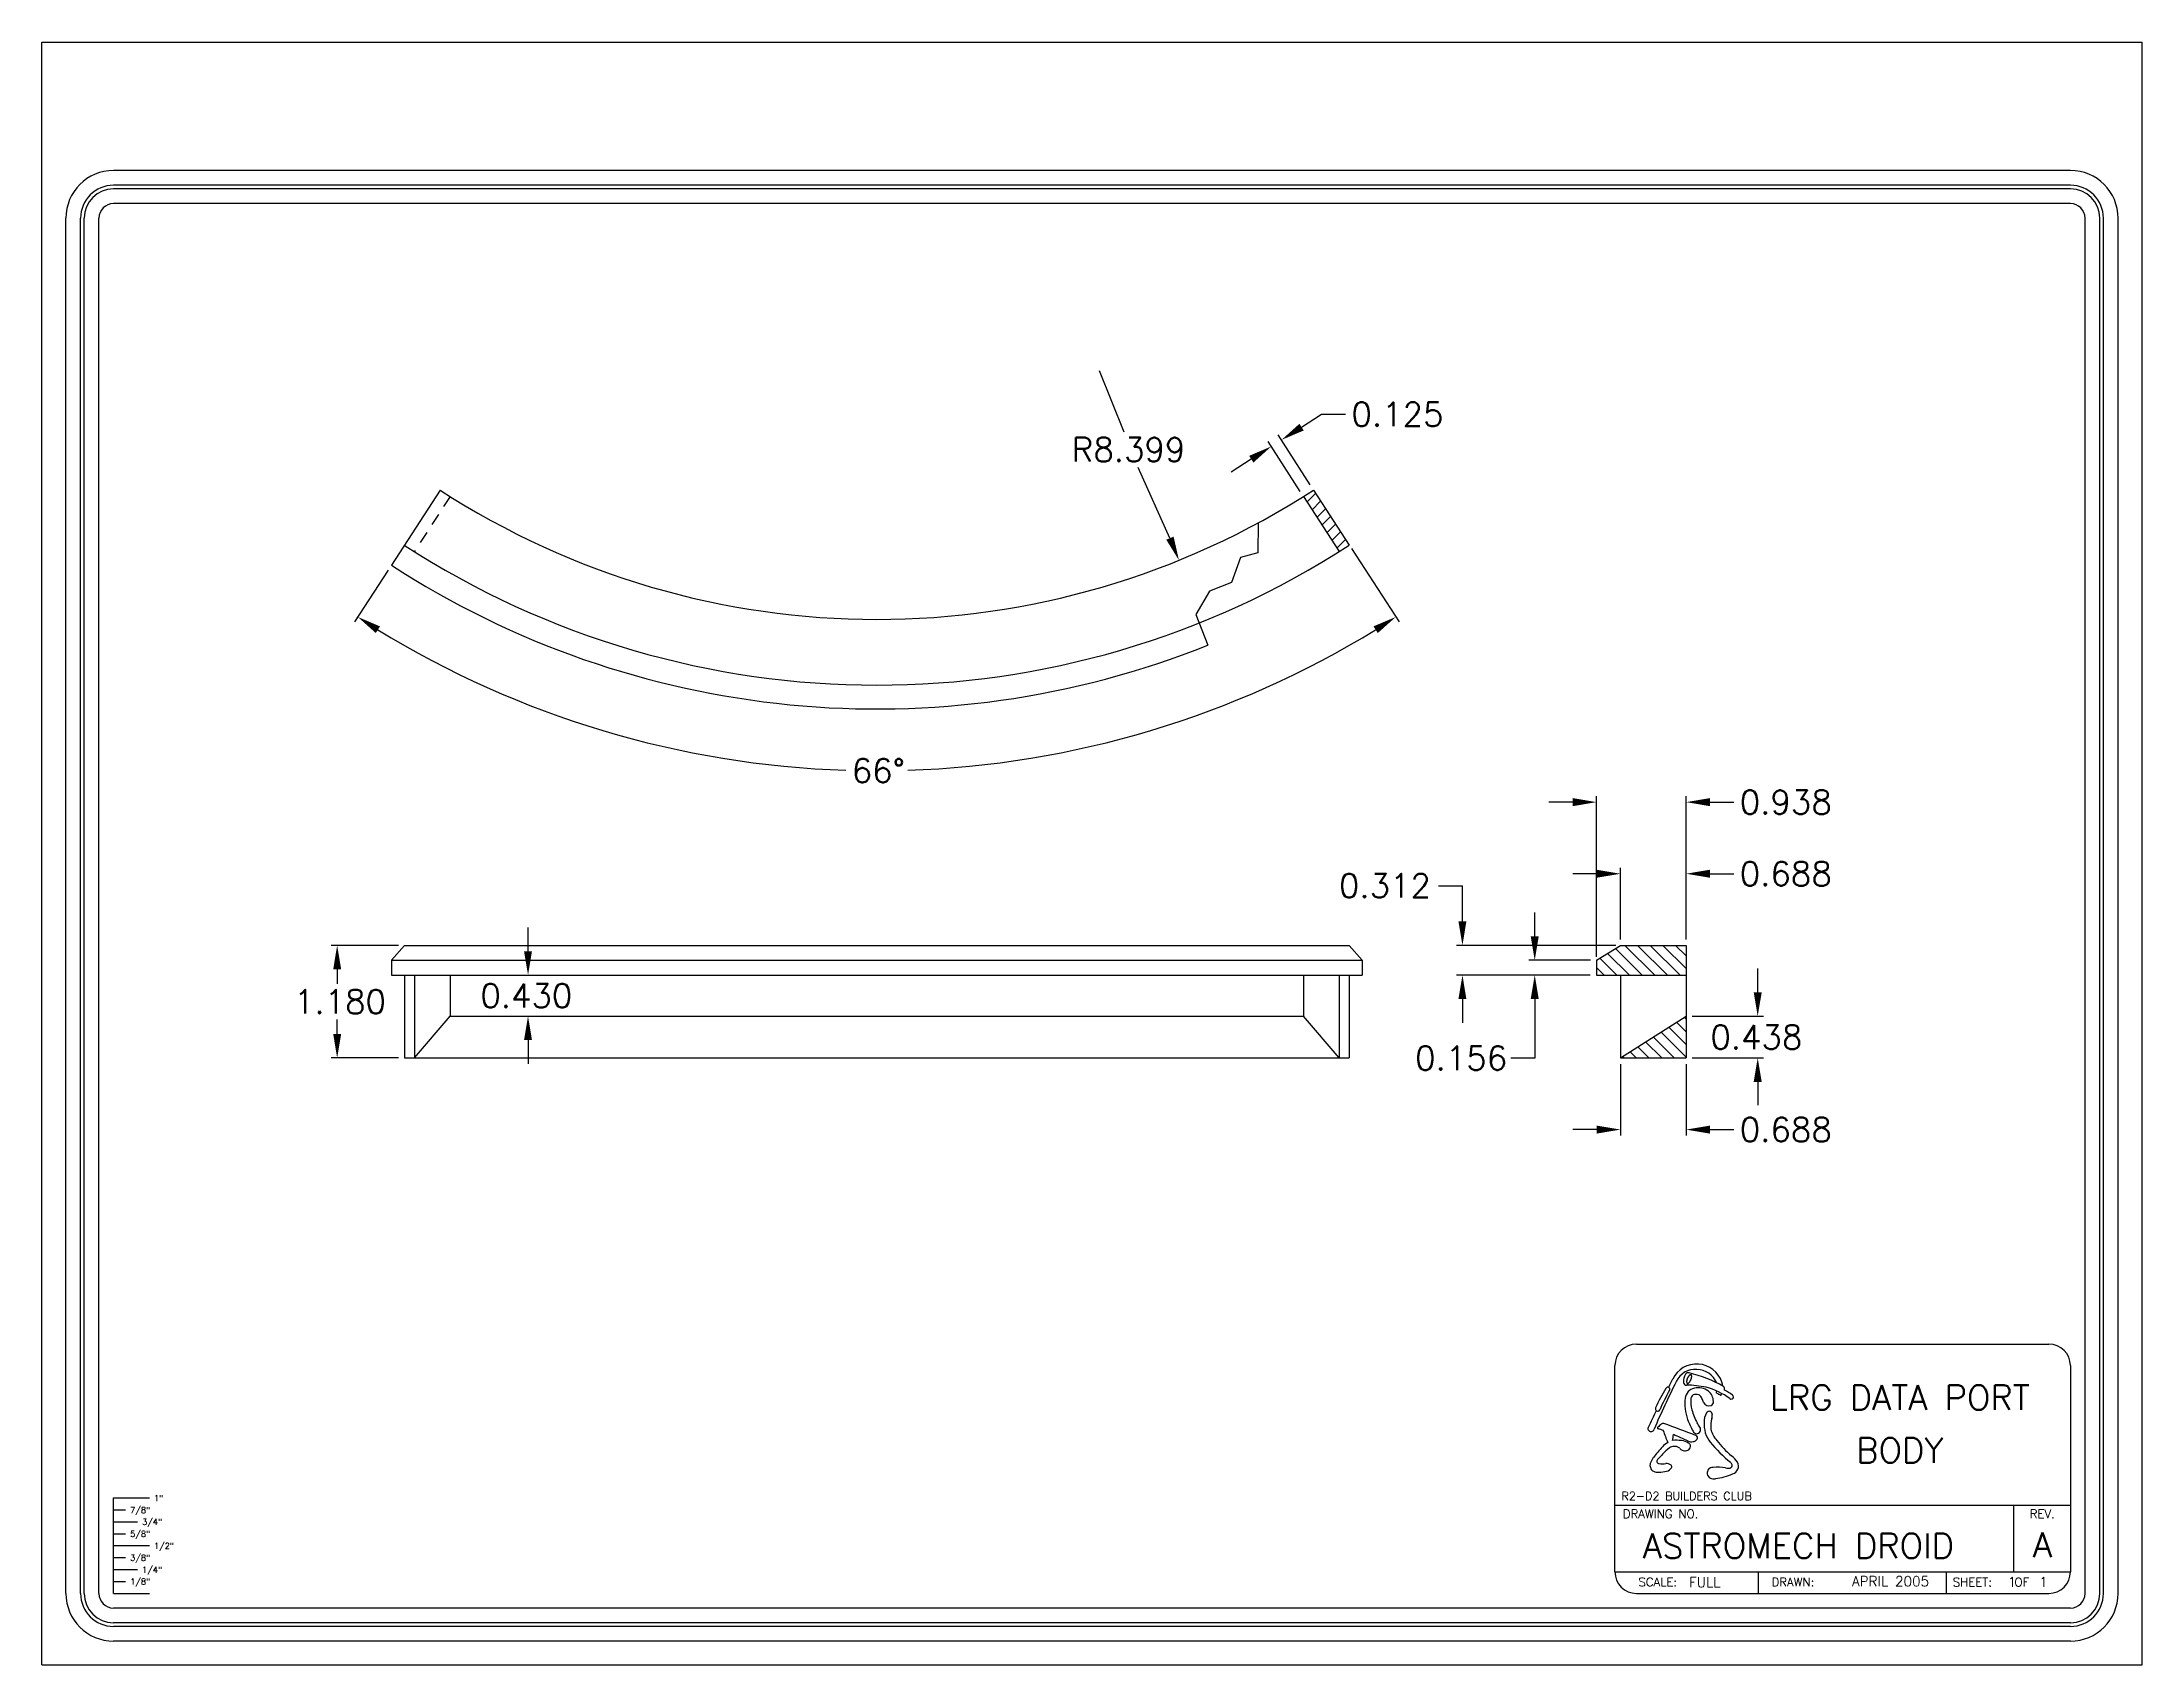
# Model space of a CAD drawing. Extents: x 0 to 22, y 0 to 17.
import ezdxf
from ezdxf.enums import TextEntityAlignment as Align

# ---------------------------------------------------------------- set-up
doc = ezdxf.new("R2010")
doc.units = 0
doc.linetypes.add('HIDDEN2', pattern=[0.1875, 0.125, -0.0625])
doc.layers.get('0').update_dxf_attribs({"linetype": 'CONTINUOUS'})
for name, color, linetype in [('BODY_-_LARGE_DATA_PORT', 7, 'CONTINUOUS'), ('DIMENSIONS', 1, 'CONTINUOUS'), ('FORM', 5, 'CONTINUOUS')]:
    doc.layers.add(name, color=color, linetype=linetype)
doc.styles.get("Standard").update_dxf_attribs({"font": 'simplex.shx'})

msp = doc.modelspace()

# ---------------------------------------------------------------- linework, layer by layer
for p, q in [((0, 0), (0, 17)), ((0, 17), (22, 17)), ((22, 0), (22, 17)), ((0.75, 0.75), (0.75, 1.75)), ((0.75, 1.75), (1.125, 1.75)), ((0.75, 1.625), (0.875, 1.625)), ((0.75, 1.5), (1, 1.5)), ((0.75, 1.375), (0.875, 1.375)), ((0.75, 1.25), (1.125, 1.25)), ((0.75, 1.125), (0.875, 1.125)), ((0.75, 1), (1, 1)), ((0.75, 0.875), (0.875, 0.875)), ((0.75, 0.75), (1.125, 0.75)), ((0, 0), (22, 0))]:
    msp.add_line(p, q)
at = {"layer": 'BODY_-_LARGE_DATA_PORT'}
for p, q in [((4.171, 12.307), (3.66, 11.52)), ((13.214, 12.24), (13.589, 11.663)), ((13.252, 12.181), (13.343, 12.272)), ((13.305, 12.101), (13.395, 12.191)), ((13.32, 12.307), (13.694, 11.73)), ((13.357, 12.021), (13.447, 12.111)), ((12.741, 11.964), (12.737, 11.651)), ((13.409, 11.94), (13.499, 12.031)), ((13.461, 11.86), (13.551, 11.95)), ((13.513, 11.779), (13.604, 11.87)), ((13.566, 11.699), (13.656, 11.789)), ((12.554, 11.6), (12.463, 11.338)), ((12.737, 11.651), (12.554, 11.6)), ((12.23, 11.247), (12.087, 11.002)), ((12.463, 11.338), (12.23, 11.247)), ((12.087, 11.002), (12.212, 10.682)), ((3.66, 7.382), (3.796, 7.538)), ((3.796, 7.538), (13.694, 7.538)), ((13.831, 7.382), (13.694, 7.538)), ((16.286, 7.382), (16.536, 7.538)), ((16.762, 7.226), (16.483, 7.505)), ((16.536, 7.538), (17.224, 7.538)), ((16.895, 7.226), (16.583, 7.538)), ((17.028, 7.226), (16.716, 7.538)), ((17.16, 7.226), (16.848, 7.538)), ((17.224, 7.295), (16.981, 7.538)), ((17.224, 7.427), (17.113, 7.538)), ((17.224, 7.538), (17.224, 6.358)), ((3.66, 7.382), (13.831, 7.382)), ((3.66, 7.382), (3.66, 7.226)), ((13.831, 7.382), (13.831, 7.226)), ((16.286, 7.382), (16.286, 7.226)), ((16.365, 7.226), (16.286, 7.305)), ((16.497, 7.226), (16.32, 7.403)), ((16.63, 7.226), (16.402, 7.454)), ((3.66, 7.226), (13.831, 7.226)), ((3.796, 7.226), (3.796, 6.358)), ((3.901, 7.226), (3.901, 6.358)), ((4.276, 7.226), (4.276, 6.796)), ((13.214, 7.226), (13.214, 6.796)), ((13.589, 7.226), (13.589, 6.358)), ((13.694, 7.226), (13.694, 6.358)), ((16.286, 7.226), (17.224, 7.226)), ((16.536, 7.226), (16.536, 6.358)), ((3.901, 6.358), (4.276, 6.796)), ((4.276, 6.796), (13.214, 6.796)), ((13.589, 6.358), (13.214, 6.796)), ((16.536, 6.358), (17.224, 6.796)), ((17.224, 6.367), (16.962, 6.629)), ((17.224, 6.499), (17.043, 6.681)), ((17.224, 6.632), (17.124, 6.732)), ((17.224, 6.765), (17.205, 6.784)), ((16.702, 6.358), (16.638, 6.423)), ((16.835, 6.358), (16.719, 6.474)), ((16.968, 6.358), (16.8, 6.526)), ((17.1, 6.358), (16.881, 6.577)), ((3.796, 6.358), (13.694, 6.358)), ((16.536, 6.358), (17.224, 6.358)), ((16.57, 6.358), (16.557, 6.371))]:
    msp.add_line(p, q, dxfattribs=at)
at = {"layer": 'BODY_-_LARGE_DATA_PORT', "linetype": 'HIDDEN2'}
msp.add_line((4.276, 12.24), (3.901, 11.663), dxfattribs=at)
at = {"layer": 'BODY_-_LARGE_DATA_PORT'}
for radius, end in [(8.399, 303), (9.087, 303), (9.337, 291.7962)]:
    msp.add_arc((8.745, 19.351), radius, 237, end, dxfattribs=at)
at = {"layer": 'DIMENSIONS'}
for p, q in [((11.074, 13.558), (11.332, 12.918)), ((13.195, 12.966), (13.406, 13.101)), ((13.406, 13.101), (13.656, 13.101)), ((13.181, 12.292), (12.846, 12.817)), ((13.286, 12.36), (12.951, 12.884)), ((11.816, 11.803), (11.484, 12.543)), ((12.669, 12.63), (12.458, 12.495)), ((13.718, 11.693), (14.217, 10.925)), ((3.626, 11.468), (3.274, 10.925)), ((16.036, 9.038), (15.786, 9.038)), ((16.286, 7.417), (16.286, 9.1)), ((17.224, 7.6), (17.224, 9.1)), ((17.474, 9.038), (17.724, 9.038)), ((14.631, 8.163), (14.881, 8.163)), ((14.881, 7.788), (14.881, 8.163)), ((16.286, 8.288), (16.036, 8.288)), ((16.536, 7.6), (16.536, 8.35)), ((17.224, 7.6), (17.224, 8.35)), ((17.474, 8.288), (17.724, 8.288)), ((5.092, 7.476), (5.092, 7.726)), ((15.638, 7.632), (15.638, 7.882)), ((3.734, 7.538), (3.03, 7.538)), ((16.488, 7.538), (14.818, 7.538)), ((3.092, 7.288), (3.092, 7.135)), ((16.223, 7.382), (15.575, 7.382)), ((17.974, 7.046), (17.974, 7.296)), ((16.219, 7.226), (14.818, 7.226)), ((14.881, 6.976), (14.881, 6.726)), ((15.638, 6.976), (15.638, 6.357)), ((3.092, 6.608), (3.092, 6.76)), ((17.286, 6.796), (18.036, 6.796)), ((5.092, 6.546), (5.092, 6.296)), ((3.734, 6.358), (3.03, 6.358)), ((15.638, 6.357), (15.388, 6.357)), ((16.536, 6.295), (16.536, 5.545)), ((17.224, 6.295), (17.224, 5.545)), ((17.286, 6.358), (18.036, 6.358)), ((17.974, 6.108), (17.974, 5.863)), ((16.286, 5.608), (16.036, 5.608)), ((17.474, 5.608), (17.724, 5.608))]:
    msp.add_line(p, q, dxfattribs=at)
for start, end in [(238.4347, 268.138), (271.862, 301.5653)]:
    msp.add_arc((8.745, 19.351), 9.984, start, end, dxfattribs=at)
for points in [[(13.173, 13.001), (13.218, 12.931), (12.985, 12.832)], [(12.646, 12.665), (12.691, 12.595), (12.879, 12.764)], [(11.855, 11.819), (11.778, 11.787), (11.911, 11.571)], [(3.497, 10.809), (3.541, 10.879), (3.308, 10.978)], [(13.949, 10.879), (13.994, 10.809), (14.183, 10.978)], [(16.036, 9.08), (16.036, 8.996), (16.286, 9.038)], [(17.474, 9.08), (17.474, 8.996), (17.224, 9.038)], [(16.286, 8.33), (16.286, 8.246), (16.536, 8.288)], [(17.474, 8.33), (17.474, 8.246), (17.224, 8.288)], [(14.839, 7.788), (14.922, 7.788), (14.881, 7.538)], [(3.051, 7.288), (3.134, 7.288), (3.092, 7.538)], [(15.596, 7.632), (15.68, 7.632), (15.638, 7.382)], [(5.05, 7.476), (5.133, 7.476), (5.092, 7.226)], [(14.839, 6.976), (14.922, 6.976), (14.881, 7.226)], [(15.596, 6.976), (15.68, 6.976), (15.638, 7.226)], [(17.932, 7.046), (18.016, 7.046), (17.974, 6.796)], [(3.051, 6.608), (3.134, 6.608), (3.092, 6.358)], [(5.05, 6.546), (5.133, 6.546), (5.092, 6.796)], [(17.932, 6.108), (18.016, 6.108), (17.974, 6.358)], [(16.286, 5.65), (16.286, 5.566), (16.536, 5.608)], [(17.474, 5.65), (17.474, 5.566), (17.224, 5.608)]]:
    msp.add_solid(points, dxfattribs=at)
at = {"layer": 'FORM'}
for p, q in [((21.25, 15.654), (0.75, 15.654)), ((21.25, 15.5), (0.75, 15.5)), ((21.25, 15.462), (0.75, 15.462)), ((21.25, 15.308), (0.75, 15.308)), ((0.25, 0.75), (0.25, 15.154)), ((0.404, 0.75), (0.404, 15.154)), ((0.442, 0.75), (0.442, 15.154)), ((0.596, 0.75), (0.596, 15.154)), ((21.404, 0.75), (21.404, 15.154)), ((21.558, 0.75), (21.558, 15.154)), ((21.596, 0.75), (21.596, 15.154)), ((21.75, 0.75), (21.75, 15.154)), ((21.25, 0.596), (0.75, 0.596)), ((21.25, 0.442), (0.75, 0.442)), ((21.25, 0.404), (0.75, 0.404)), ((21.25, 0.25), (0.75, 0.25))]:
    msp.add_line(p, q, dxfattribs=at)
at = {"layer": 'FORM', "linetype": 'CONTINUOUS'}
for p, q in [((16.703, 3.361), (21.025, 3.361)), ((16.478, 0.975), (16.478, 3.136)), ((21.25, 3.136), (21.25, 0.975)), ((16.478, 1.673), (21.25, 1.673)), ((20.655, 1.673), (20.655, 0.975)), ((16.478, 0.975), (21.25, 0.975)), ((17.978, 0.975), (17.978, 0.75)), ((19.95, 0.972), (19.95, 0.747)), ((16.703, 0.75), (21.025, 0.75))]:
    msp.add_line(p, q, dxfattribs=at)
at = {"layer": 'FORM', "color": 1}
msp.add_polyline3d([(17.276, 3.04, 0), (17.275, 3.041, 0), (17.274, 3.041, 0), (17.273, 3.041, 0), (17.272, 3.041, 0), (17.27, 3.041, 0), (17.269, 3.041, 0), (17.268, 3.04, 0), (17.267, 3.04, 0), (17.266, 3.039, 0), (17.265, 3.039, 0), (17.263, 3.038, 0), (17.262, 3.037, 0), (17.261, 3.036, 0), (17.259, 3.035, 0), (17.258, 3.034, 0), (17.257, 3.033, 0), (17.255, 3.032, 0), (17.254, 3.03, 0), (17.253, 3.029, 0), (17.252, 3.027, 0), (17.25, 3.025, 0), (17.249, 3.024, 0), (17.248, 3.022, 0), (17.246, 3.02, 0), (17.245, 3.018, 0), (17.244, 3.016, 0), (17.243, 3.014, 0), (17.242, 3.012, 0), (17.241, 3.01, 0), (17.239, 3.008, 0), (17.238, 3.006, 0), (17.237, 3.003, 0), (17.236, 3.001, 0), (17.236, 2.999, 0), (17.235, 2.997, 0), (17.234, 2.995, 0), (17.233, 2.992, 0), (17.233, 2.99, 0), (17.232, 2.988, 0), (17.231, 2.986, 0), (17.231, 2.983, 0), (17.23, 2.981, 0), (17.23, 2.979, 0), (17.23, 2.977, 0), (17.229, 2.975, 0), (17.229, 2.973, 0), (17.229, 2.971, 0), (17.229, 2.969, 0), (17.229, 2.968, 0), (17.229, 2.966, 0), (17.229, 2.964, 0), (17.229, 2.962, 0), (17.23, 2.961, 0), (17.23, 2.96, 0), (17.23, 2.958, 0), (17.231, 2.957, 0), (17.231, 2.956, 0), (17.232, 2.955, 0), (17.232, 2.954, 0), (17.233, 2.953, 0), (17.234, 2.952, 0), (17.234, 2.951, 0), (17.235, 2.951, 0), (17.236, 2.95, 0), (17.237, 2.95, 0), (17.238, 2.95, 0), (17.239, 2.95, 0), (17.24, 2.95, 0), (17.241, 2.95, 0), (17.242, 2.95, 0), (17.244, 2.95, 0), (17.245, 2.951, 0), (17.246, 2.951, 0), (17.247, 2.952, 0), (17.248, 2.953, 0), (17.25, 2.953, 0), (17.251, 2.954, 0), (17.252, 2.955, 0), (17.254, 2.957, 0), (17.255, 2.958, 0), (17.256, 2.959, 0), (17.258, 2.961, 0), (17.259, 2.962, 0), (17.26, 2.964, 0), (17.262, 2.965, 0), (17.263, 2.967, 0), (17.264, 2.969, 0), (17.265, 2.971, 0), (17.267, 2.973, 0), (17.268, 2.975, 0), (17.269, 2.977, 0), (17.27, 2.979, 0), (17.271, 2.981, 0), (17.272, 2.983, 0), (17.273, 2.985, 0), (17.274, 2.987, 0), (17.275, 2.989, 0), (17.276, 2.992, 0), (17.277, 2.994, 0), (17.278, 2.996, 0), (17.279, 2.998, 0), (17.279, 3.001, 0), (17.28, 3.003, 0), (17.28, 3.005, 0), (17.281, 3.007, 0), (17.282, 3.009, 0), (17.282, 3.011, 0), (17.282, 3.014, 0), (17.282, 3.016, 0), (17.283, 3.018, 0), (17.283, 3.019, 0), (17.283, 3.021, 0), (17.283, 3.023, 0), (17.283, 3.025, 0), (17.283, 3.027, 0), (17.283, 3.028, 0), (17.282, 3.03, 0), (17.282, 3.031, 0), (17.282, 3.032, 0), (17.281, 3.034, 0), (17.281, 3.035, 0), (17.28, 3.036, 0), (17.279, 3.037, 0), (17.279, 3.038, 0), (17.278, 3.039, 0), (17.277, 3.039, 0), (17.276, 3.04, 0), (17.276, 3.04, 0)], dxfattribs=at)
at = {"layer": 'FORM'}
for centre, radius, start, end in [((0.75, 15.154), 0.5, 90, 180), ((21.25, 15.154), 0.5, 0, 90), ((0.75, 15.154), 0.346, 90, 180), ((0.75, 15.154), 0.308, 90, 180), ((21.25, 15.154), 0.346, 0, 90), ((21.25, 15.154), 0.308, 0, 90), ((0.75, 15.154), 0.154, 90, 180), ((21.25, 15.154), 0.154, 0, 90), ((0.75, 0.75), 0.5, 180, 270), ((0.75, 0.75), 0.346, 180, 270), ((0.75, 0.75), 0.308, 180, 270), ((0.75, 0.75), 0.154, 180, 270), ((21.25, 0.75), 0.5, 270, 0), ((21.25, 0.75), 0.346, 270, 0), ((21.25, 0.75), 0.308, 270, 0), ((21.25, 0.75), 0.154, 270, 0)]:
    msp.add_arc(centre, radius, start, end, dxfattribs=at)
at = {"layer": 'FORM', "linetype": 'CONTINUOUS'}
for centre, start, end in [((16.703, 3.136), 90, 180), ((21.025, 3.136), 360, 90), ((16.703, 0.975), 180, 270), ((21.025, 0.975), 270, 0)]:
    msp.add_arc(centre, 0.225, start, end, dxfattribs=at)
at = {"layer": 'FORM', "color": 7}
for centre, radius, start, end in [((17.335, 2.875), 0.278, 18.2326, 154.6361), ((17.32, 2.877), 0.22, 85.4854, 155.5007), ((17.329, 2.86), 0.236, 23.4687, 88.1516), ((26.447, -1.666), 10.415, 153.5831, 156.6069), ((24.943, -1.125), 8.874, 152.341, 152.9694), ((17.331, 2.785), 0.116, 99.8697, 175.5952), ((17.352, 2.722), 0.182, 54.1043, 102.9674), ((17.362, 2.758), 0.148, 0.8907, 49.1139), ((17.429, 2.913), 0.124, 333.247, 339.1268), ((17.418, 2.904), 0.19, 5.638, 17.7915), ((25.042, -1.414), 9.096, 153.3711, 154.604), ((17.677, 2.732), 0.466, 172.3003, 200.1263), ((17.548, 2.754), 0.276, 171.5259, 197.4947), ((17.322, 2.787), 0.048, 100.0375, 170.9848), ((17.867, 2.831), 0.604, 195.3231, 209.2908), ((17.324, 2.718), 0.117, 68.785, 94.7421), ((17.307, 2.762), 0.0871, 20.1831, 47.8338), ((17.16, 2.686), 0.253, 14.2811, 24.9473), ((17.465, 2.784), 0.0699, 210.2865, 287.2592), ((17.466, 2.624), 0.0332, 69.7642, 151.8988), ((17.462, 2.621), 0.0368, 357.6694, 65.2511), ((17.471, 2.753), 0.0394, 291.9673, 10.2011), ((17.547, 2.854), 0.00713, 157.3748, 243.1832), ((17.713, 3.159), 0.354, 241.5397, 249.3399), ((17.589, 2.831), 0.00392, 246.7424, 343.5507), ((17.418, 2.904), 0.19, 336.9972, 341.1119), ((16.856, 2.477), 0.0328, 161.1287, 346.893), ((16.933, 2.484), 0.00917, 120.5491, 251.4839), ((17.104, 2.316), 0.248, 124.2548, 135.0129), ((15.699, -0.948), 3.638, 69.2866, 70.2231), ((16.983, 2.502), 0.0272, 76.4452, 134.3635), ((18.095, 2.805), 1.164, 197.5192, 203.9815), ((13.996, -5.973), 9.014, 68.3272, 70.6061), ((18.01, 2.862), 0.824, 200.6463, 210.0465), ((17.335, 2.464), 0.0413, 201.5645, 38.0941), ((16.875, 2.223), 0.561, 28.4319, 33.8655), ((17.717, 2.521), 0.305, 175.9752, 218.045), ((17.588, 2.552), 0.175, 149.9608, 183.0164), ((17.771, 2.498), 0.289, 162.8186, 185.355), ((17.739, 2.527), 0.262, 192.3535, 222.302), ((17.375, 2.614), 0.123, 345.3619, 2.6057), ((18.526, 0.861), 2.105, 137.4564, 141.4055), ((17.686, 1.488), 1.009, 134.541, 138.9147), ((17.16, 2.124), 0.244, 121.505, 139.0958), ((17.302, 1.933), 0.424, 126.6804, 139.7871), ((17.098, 2.205), 0.0841, 90, 125.5975), ((16.737, 2.434), 0.354, 346.5241, 356.715), ((17.125, 2.025), 0.329, 81.0168, 97.6796), ((15.699, -0.948), 3.638, 64.8574, 67.5151), ((17.107, 2.24), 0.0497, 63.4627, 100.742), ((17.111, 2.214), 0.0734, 50.0038, 75.5417), ((17.242, 2.344), 0.112, 221.1819, 237.6838), ((17.146, 2.156), 0.197, 58.748, 81.1062), ((17.213, 2.333), 0.0899, 250.0839, 281.7545), ((17.226, 2.287), 0.0415, 277.7057, 342.6988), ((17.278, 2.412), 0.0742, 243.4858, 285.1066), ((17.236, 2.292), 0.0343, 329.1857, 69.5272), ((17.289, 2.401), 0.0619, 277.7873, 324.4296), ((17.319, 2.379), 0.0245, 325.5245, 75.3405), ((18.685, 3.332), 1.567, 219.6028, 230.5002), ((18.64, 3.253), 1.419, 219.5063, 228.4276), ((17, 2.075), 0.155, 140.5469, 175.5193), ((16.89, 2.087), 0.0444, 178.8843, 204.47), ((16.904, 2.08), 0.0554, 192.6455, 248.2224), ((16.928, 2.126), 0.107, 245.4026, 275.4098), ((16.937, 2.134), 0.0204, 124.2549, 201.2233), ((16.943, 2.137), 0.0267, 201.8253, 267.1645), ((16.926, 2.426), 0.406, 271.6993, 283.3954), ((16.976, 2.347), 0.24, 261.666, 278.334), ((17.014, 2.023), 0.0874, 52.9907, 91.7489), ((16.999, 2.117), 0.0895, 283.5752, 324.5897), ((17.05, 2.075), 0.0238, 337.1416, 47.565), ((17.505, 2.009), 0.0608, 88.4325, 186.6263), ((17.514, 2.021), 0.0727, 195.7266, 285.3807), ((17.556, 1.522), 0.55, 81.4266, 95.2081), ((17.428, 2.665), 0.721, 278.3733, 293.1521), ((17.67, 2.211), 0.149, 257.5181, 277.231), ((17.658, 2.085), 0.0481, 12.0254, 52.1436), ((17.679, 2.089), 0.0274, 292.2603, 12.8674), ((17.545, 1.983), 0.259, 32.9711, 53.7284), ((17.686, 2.084), 0.0865, 287.7475, 27.3521)]:
    msp.add_arc(centre, radius, start, end, dxfattribs=at)
at = {"layer": 'FORM', "color": 5}
for centre, radius, start, end in [((18.671, 1.878), 1.947, 148.4149, 155.1985), ((19.048, 1.745), 2.296, 150.4088, 156.2074), ((17.032, 2.888), 0.0215, 335.3232, 152.6722), ((17.33, 2.97), 0.135, 145.6086, 184.3667), ((17.226, 2.961), 0.0308, 183.998, 273.3138), ((17.247, 3.028), 0.0336, 75.2447, 147.693), ((17.221, 1.871), 1.06, 78.393, 89.648), ((16.847, 1.492), 1.621, 61.6372, 75.392), ((17.209, 2.116), 0.825, 54.9325, 74.1529), ((17.586, 2.891), 0.041, 342.6983, 41.6728), ((17.427, 2.454), 0.469, 52.7669, 65.0636), ((16.926, 2.683), 0.0245, 152.1811, 330.991), ((17.698, 2.808), 0.023, 227.6203, 57.4121)]:
    msp.add_arc(centre, radius, start, end, dxfattribs=at)

# ---------------------------------------------------------------- texts
for s, p in [('1"', (1.174, 1.717)), ('7/8"', (0.924, 1.592)), ('3/4"', (1.049, 1.467)), ('5/8"', (0.924, 1.342)), ('3/8"', (0.924, 1.092)), ('1/2"', (1.174, 1.217)), ('1/8"', (0.924, 0.842)), ('1/4"', (1.049, 0.967))]:
    msp.add_text(s, height=0.0625).set_placement(p)
at = {"layer": 'DIMENSIONS'}
for s, p in [('0.125', (13.718, 12.976)), ('R8.399', (10.789, 12.606)), ('66°', (8.483, 9.242)), ('0.938', (17.786, 8.913)), ('0.688', (17.786, 8.163)), ('0.312', (13.587, 8.038)), ('1.180', (2.64, 6.823)), ('0.430', (4.592, 6.886)), ('0.438', (17.478, 6.452)), ('0.156', (14.385, 6.232)), ('0.688', (17.786, 5.483))]:
    msp.add_text(s, height=0.25, dxfattribs=at).set_placement(p)
at = {"layer": 'FORM'}
for s, height, p in [('LRG DATA PORT', 0.26052, (19.463, 2.671)), ('BODY', 0.2605, (19.463, 2.119))]:
    msp.add_text(s, height=height, dxfattribs=at).set_placement(p, align=Align.CENTER)
at = {"layer": 'FORM', "color": 7}
msp.add_text('R2-D2 BUILDERS CLUB', height=0.08615, dxfattribs=at).set_placement((16.546, 1.727))
at = {"layer": 'FORM', "linetype": 'CONTINUOUS'}
for s, height, p in [('DRAWING NO.', 0.09003, (16.561, 1.538)), ('SCALE:', 0.09, (16.725, 0.824)), ('DRAWN:', 0.09, (18.119, 0.824)), ('SHEET:   OF', 0.09003, (20.018, 0.823))]:
    msp.add_text(s, height=height, dxfattribs=at).set_placement(p)
msp.add_text('REV.', height=0.09, dxfattribs=at).set_placement((20.955, 1.538), align=Align.CENTER)
at = {"layer": 'FORM'}
for s, height, p in [('ASTROMECH DROID', 0.26052, (16.771, 1.118)), ('A', 0.261, (20.857, 1.128)), ('FULL', 0.1042, (17.254, 0.814)), ('1   1', 0.1042, (20.593, 0.817))]:
    msp.add_text(s, height=height, dxfattribs=at).set_placement(p)
msp.add_text('APRIL 2005', height=0.1042, dxfattribs=at).set_placement((19.77, 0.825), align=Align.RIGHT)

doc.saveas('drawing.dxf')
